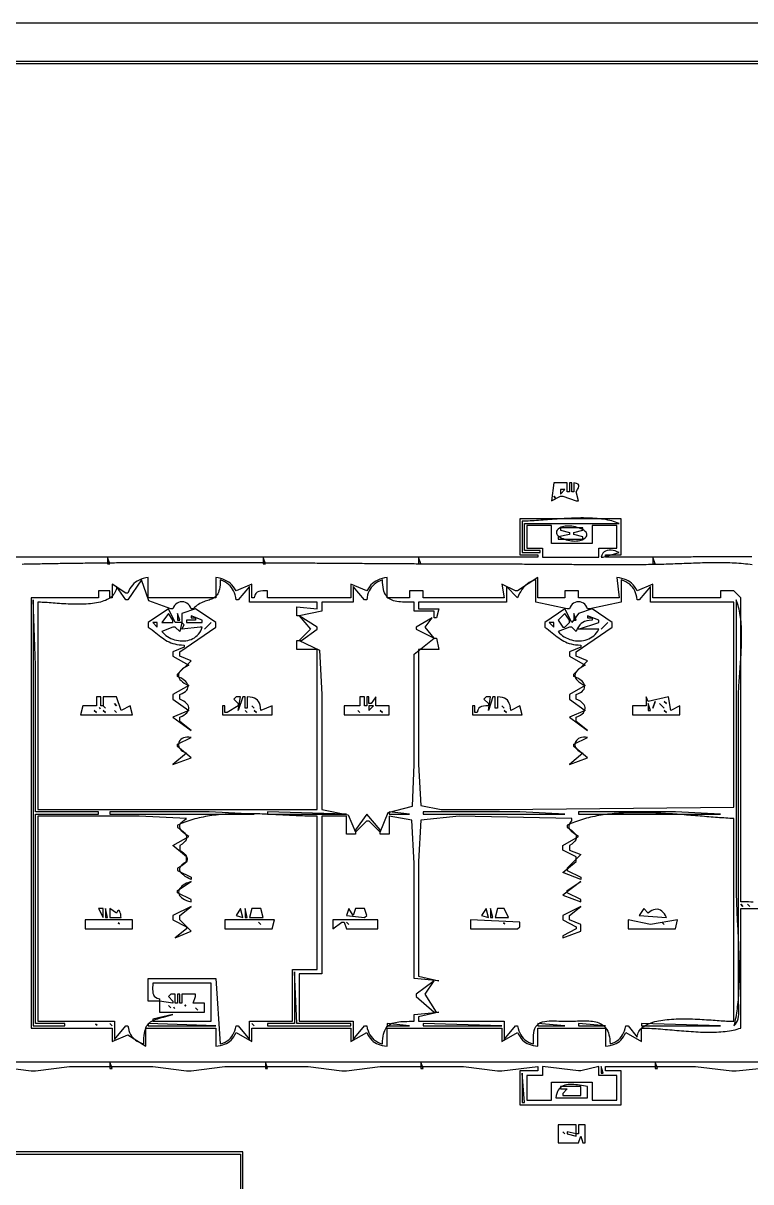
# Model space of a CAD drawing. Extents: x 0 to 1224, y 0 to 792.
# Drawn here: x 568 to 890, y 278 to 792 of the extents above; entities that cross this region are included whole.
import ezdxf

# ---------------------------------------------------------------- set-up
doc = ezdxf.new("R2010")
doc.units = 0
doc.layers.add('C7', color=7, linetype='CONTINUOUS')

msp = doc.modelspace()

# ---------------------------------------------------------------- linework, layer by layer
at = {"layer": 'C7'}
for points in [[(0, 792), (0, 0), (1224, 0), (1224, 792), (0, 792)], [(36, 775), (36, 18), (1206, 18), (1206, 775), (36, 775)], [(37, 774), (37, 19), (1205, 19), (1205, 774), (37, 774)], [(803, 588), (802, 580), (806, 582), (807, 582), (813, 580), (814, 580), (813, 584), (813.5752, 584.9641), (813.9871, 585.7562), (814.1901, 586.401), (814.1385, 586.9231), (813.7867, 587.3472), (813.0891, 587.6979), (812, 588), (812, 584), (811, 584), (811, 588), (810, 588), (810, 584), (809, 584), (809, 588), (803, 588)], [(803, 582), (804, 581), (803, 582)], [(806, 585), (806, 583), (808, 585), (806, 585)], [(890.9452, 555.188), (889.9455, 555.1829), (888.9459, 555.1778), (887.9463, 555.1728), (886.9467, 555.1679), (885.9471, 555.163), (884.9476, 555.1581), (883.948, 555.1533), (882.9485, 555.1486), (881.949, 555.1439), (880.9494, 555.1393), (879.9499, 555.1347), (878.9505, 555.1302), (877.951, 555.1258), (876.9515, 555.1214), (875.9521, 555.1171), (874.9527, 555.1128), (873.9533, 555.1086), (872.9539, 555.1044), (871.9545, 555.1004), (870.9551, 555.0964), (869.9557, 555.0924), (868.9564, 555.0886), (867.9571, 555.0848), (866.9578, 555.081), (865.9585, 555.0774), (864.9592, 555.0738), (863.9599, 555.0703), (862.9607, 555.0668), (861.9614, 555.0635), (860.9622, 555.0602), (859.963, 555.057), (858.9638, 555.0538), (857.9647, 555.0508), (856.9655, 555.0478), (855.9664, 555.0449), (854.9672, 555.0421), (853.9681, 555.0394), (852.969, 555.0367), (851.97, 555.0341), (850.9709, 555.0317), (849.9718, 555.0293), (848.9728, 555.0269), (847.9738, 555.0247), (846.9748, 555.0226), (845.9758, 555.0205), (844.9769, 555.0186), (843.9779, 555.0167), (842.979, 555.015), (841.9801, 555.0133), (840.9812, 555.0117), (839.9823, 555.0102), (838.9835, 555.0088), (837.9846, 555.0075), (836.9858, 555.0064), (835.987, 555.0053), (834.9882, 555.0043), (833.9895, 555.0034), (832.9907, 555.0026), (831.992, 555.0019), (830.9933, 555.0013), (829.9946, 555.0008), (828.9959, 555.0004), (827.9972, 555.0002), (826.9986, 555), (826, 555), (826, 556), (833, 556), (833, 572), (788, 572), (788, 556), (796, 556), (796, 555), (520, 555)], [(789, 571), (789, 557), (797, 557), (797, 558), (790, 558), (790, 570), (832, 570), (831.2219, 570.3082), (830.419, 570.5912), (829.5926, 570.8499), (828.7437, 571.085), (827.8734, 571.2974), (826.9827, 571.488), (826.0729, 571.6576), (825.145, 571.8071), (824.2001, 571.9373), (823.2393, 572.0492), (822.2637, 572.1434), (821.2744, 572.221), (820.2726, 572.2828), (819.2593, 572.3295), (818.2357, 572.3621), (817.2027, 572.3814), (816.1616, 572.3884), (815.1135, 572.3837), (814.0594, 572.3683), (813.0004, 572.3431), (811.9377, 572.3088), (810.8724, 572.2664), (809.8055, 572.2167), (808.7382, 572.1605), (807.6716, 572.0988), (806.6067, 572.0323), (805.5447, 571.9619), (804.4867, 571.8886), (803.4337, 571.813), (802.387, 571.7361), (801.3475, 571.6588), (800.3165, 571.5818), (799.2949, 571.5061), (798.2839, 571.4325), (797.2846, 571.3619), (796.2982, 571.295), (795.3256, 571.2328), (794.3681, 571.1762), (793.4267, 571.1259), (792.5025, 571.0828), (791.5966, 571.0479), (790.7101, 571.0218), (789.8442, 571.0056), (789, 571)], [(791, 569), (791, 559), (798, 559), (798, 555), (823, 555), (823, 559), (831, 559), (831, 569), (820, 569), (820, 561), (802, 561), (802, 569), (791, 569)], [(806.318665, 568.25769), (805.5628, 567.8228), (804.9821, 567.3867), (804.566, 566.9518), (804.304, 566.5207), (804.1854, 566.0958), (804.1997, 565.6796), (804.3363, 565.2746), (804.5848, 564.8833), (804.9344, 564.5081), (805.3748, 564.1517), (805.8952, 563.8164), (806.4852, 563.5047), (807.1342, 563.2193), (807.8317, 562.9625), (808.567, 562.7368), (809.3297, 562.5447), (810.1091, 562.3888), (810.8947, 562.2716), (811.676, 562.1954), (812.4424, 562.1628), (813.1833, 562.1764), (813.8882, 562.2385), (814.5466, 562.3517), (815.1478, 562.5186), (815.6813, 562.7415), (816.4248, 563.1668), (816.9947, 563.5949), (817.4016, 564.0232), (817.6559, 564.449), (817.768, 564.8699), (817.7486, 565.2831), (817.608, 565.6862), (817.3568, 566.0766), (817.0054, 566.4516), (816.5643, 566.8087), (816.044, 567.1452), (815.4551, 567.4587), (814.8079, 567.7465), (814.113, 568.0061), (813.3809, 568.2348), (812.622, 568.4301), (811.8468, 568.5894), (811.0659, 568.7102), (810.2897, 568.7897), (809.5286, 568.8255), (808.7933, 568.8149), (808.0941, 568.7555), (807.4416, 568.6445), (806.8463, 568.4794), (806.3186, 568.2577)], [(806, 568), (806, 567), (810, 566), (810, 565), (805, 564), (805, 563), (816, 563), (816, 564), (812, 565), (812, 566), (816, 567), (816, 568), (806, 568)], [(824, 555), (825, 555), (832, 557), (831.1617, 557.4259), (830.2833, 557.762), (829.3854, 557.9977), (828.4889, 558.1223), (827.6145, 558.1254), (826.7832, 557.9964), (826.0157, 557.7247), (825.3328, 557.2998), (824.7554, 556.7111), (824.3041, 555.948), (824, 555)], [(576, 551.9752), (575.0005, 551.9559), (574.0009, 551.9366), (573.0013, 551.9174), (572.0015, 551.8981), (571.0017, 551.8789), (570.0019, 551.8598), (569.0019, 551.8406), (568.0019, 551.8216), (567.0018, 551.8025)], [(891.1169, 551.6171), (890.137, 551.7423), (889.1537, 551.8566), (888.1673, 551.9604), (887.1778, 552.054), (886.1855, 552.1379), (885.1905, 552.2123), (884.193, 552.2777), (883.1932, 552.3344), (882.1912, 552.3828), (881.1871, 552.4232), (880.1812, 552.4561), (879.1736, 552.4817), (878.1645, 552.5005), (877.154, 552.5129), (876.1424, 552.5191), (875.1297, 552.5196), (874.1161, 552.5147), (873.1018, 552.5048), (872.087, 552.4903), (871.0719, 552.4716), (870.0565, 552.4489), (869.0411, 552.4227), (868.0258, 552.3933), (867.0108, 552.3612), (865.9962, 552.3266), (864.9823, 552.29), (863.9691, 552.2517), (862.9569, 552.2121), (861.9459, 552.1715), (860.936, 552.1303), (859.9277, 552.0889), (858.9209, 552.0477), (857.9159, 552.007), (856.9129, 551.9672), (855.912, 551.9287), (854.9133, 551.8917), (853.9171, 551.8568), (852.9234, 551.8242), (851.9325, 551.7944), (850.9446, 551.7677), (849.9597, 551.7444), (848.9781, 551.725), (848, 551.7098), (847.0015, 551.6969), (846.003, 551.685), (845.0044, 551.674), (844.0056, 551.6638), (843.0067, 551.6545), (842.0077, 551.646), (841.0087, 551.6383), (840.0095, 551.6313), (839.0102, 551.6252), (838.0108, 551.6198), (837.0114, 551.6151), (836.0118, 551.6111), (835.0122, 551.6077), (834.0125, 551.6051), (833.0127, 551.603), (832.0129, 551.6016), (831.0129, 551.6008), (830.0129, 551.6005), (829.0129, 551.6008), (828.0127, 551.6016), (827.0126, 551.603), (826.0123, 551.6048), (825.012, 551.607), (824.0117, 551.6098), (823.0113, 551.6129), (822.0109, 551.6164), (821.0104, 551.6204), (820.0099, 551.6246), (819.0094, 551.6293), (818.0089, 551.6342), (817.0083, 551.6394), (816.0077, 551.6449), (815.0071, 551.6507), (814.0064, 551.6567), (813.0058, 551.6629), (812.0051, 551.6693), (811.0044, 551.6758), (810.0038, 551.6825), (809.0031, 551.6894), (808.0024, 551.6963), (807.0018, 551.7033), (806.0011, 551.7104), (805.0005, 551.7175), (803.9999, 551.7247), (802.9992, 551.7318), (801.9987, 551.739), (800.9981, 551.7461), (799.9976, 551.7531), (798.9971, 551.76), (797.9966, 551.7669), (796.9962, 551.7736), (795.9959, 551.7801), (794.9955, 551.7865), (793.9952, 551.7927), (792.995, 551.7987), (791.9948, 551.8044), (790.9947, 551.8099), (789.9947, 551.8151), (788.9947, 551.8201), (787.9947, 551.8247), (786.9949, 551.8289), (785.9951, 551.8329), (784.9954, 551.8364), (783.9958, 551.8395), (782.9963, 551.8422), (781.9968, 551.8445), (780.9975, 551.8463), (779.9982, 551.8476), (778.999, 551.8484), (778, 551.8487), (777.0005, 551.8488), (776.0011, 551.8491), (775.0016, 551.8496), (774.0022, 551.8503), (773.0027, 551.8512), (772.0032, 551.8523), (771.0036, 551.8536), (770.0041, 551.8551), (769.0045, 551.8568), (768.0049, 551.8586), (767.0053, 551.8607), (766.0057, 551.8629), (765.0061, 551.8652), (764.0064, 551.8678), (763.0067, 551.8705), (762.0071, 551.8734), (761.0074, 551.8764), (760.0076, 551.8796), (759.0079, 551.883), (758.0082, 551.8865), (757.0084, 551.8902), (756.0086, 551.894), (755.0088, 551.8979), (754.009, 551.902), (753.0092, 551.9062), (752.0093, 551.9106), (751.0095, 551.9151), (750.0096, 551.9197), (749.0097, 551.9244), (748.0099, 551.9293), (747.0099, 551.9343), (746.01, 551.9394), (745.0101, 551.9446), (744.0101, 551.9499), (743.0102, 551.9554), (742.0102, 551.9609), (741.0102, 551.9665), (740.0102, 551.9723), (739.0102, 551.9781), (738.0102, 551.984), (737.0102, 551.99), (736.0101, 551.9961), (735.0101, 552.0023), (734.01, 552.0085), (733.0099, 552.0149), (732.0099, 552.0213), (731.0098, 552.0277), (730.0097, 552.0343), (729.0095, 552.0409), (728.0094, 552.0475), (727.0093, 552.0543), (726.0091, 552.0611), (725.009, 552.0679), (724.0088, 552.0748), (723.0087, 552.0817), (722.0085, 552.0887), (721.0083, 552.0957), (720.0081, 552.1028), (719.0079, 552.1098), (718.0077, 552.117), (717.0075, 552.1241), (716.0073, 552.1313), (715.007, 552.1385), (714.0068, 552.1457), (713.0065, 552.1529), (712.0063, 552.1602), (711.006, 552.1674), (710.0058, 552.1747), (709.0055, 552.1819), (708.0052, 552.1892), (707.005, 552.1965), (706.0047, 552.2037), (705.0044, 552.211), (704.0041, 552.2182), (703.0038, 552.2254), (702.0035, 552.2326), (701.0032, 552.2398), (700.0029, 552.247), (699.0026, 552.2541), (698.0023, 552.2613), (697.0019, 552.2683), (696.0016, 552.2754), (695.0013, 552.2824), (694.001, 552.2894), (693.0006, 552.2963), (692.0003, 552.3031), (691, 552.31), (689.9996, 552.3167), (688.9993, 552.3235), (687.9989, 552.3301), (686.9986, 552.3367), (685.9983, 552.3432), (684.9979, 552.3497), (683.9976, 552.3561), (682.9972, 552.3624), (681.9969, 552.3686), (680.9965, 552.3748), (679.9962, 552.3809), (678.9958, 552.3868), (677.9955, 552.3927), (676.9952, 552.3986), (675.9948, 552.4043), (674.9945, 552.4099), (673.9941, 552.4154), (672.9938, 552.4208), (671.9934, 552.4261), (670.9931, 552.4313), (669.9928, 552.4363), (668.9925, 552.4413), (667.9921, 552.4461), (666.9918, 552.4509), (665.9915, 552.4554), (664.9912, 552.4599), (663.9908, 552.4642), (662.9905, 552.4684), (661.9902, 552.4725), (660.9899, 552.4764), (659.9896, 552.4802), (658.9893, 552.4838), (657.989, 552.4873), (656.9887, 552.4906), (655.9885, 552.4938), (654.9882, 552.4968), (653.9879, 552.4996), (652.9876, 552.5023), (651.9874, 552.5048), (650.9871, 552.5072), (649.9869, 552.5093), (648.9866, 552.5113), (647.9864, 552.5131), (646.9862, 552.5148), (645.986, 552.5162), (644.9857, 552.5175), (643.9855, 552.5185), (642.9853, 552.5194), (641.9852, 552.5201), (640.985, 552.5205), (639.9848, 552.5208), (638.9846, 552.5209), (637.9845, 552.5207), (636.9843, 552.5204), (635.9842, 552.5198), (634.9841, 552.519), (633.9839, 552.5179), (632.9838, 552.5167), (631.9837, 552.5152), (630.9836, 552.5135), (629.9835, 552.5116), (628.9835, 552.5094), (627.9834, 552.507), (626.9834, 552.5043), (625.9833, 552.5014), (624.9833, 552.4983), (623.9833, 552.4948), (622.9833, 552.4912), (621.9833, 552.4873), (620.9833, 552.4831), (619.9833, 552.4786), (618.9834, 552.4739), (617.9834, 552.4689), (616.9835, 552.4637), (615.9836, 552.4581), (614.9837, 552.4523), (613.9838, 552.4462), (612.9839, 552.4398), (611.9841, 552.4331), (610.9842, 552.4262), (609.9844, 552.4189), (608.9846, 552.4114), (607.9848, 552.4035), (606.985, 552.3953), (605.9852, 552.3869), (604.9854, 552.3781), (603.9857, 552.369), (602.986, 552.3596), (601.9862, 552.3499), (600.9865, 552.3398), (599.9869, 552.3294), (598.9872, 552.3188), (597.9876, 552.3077), (596.9879, 552.2964), (595.9883, 552.2847), (594.9887, 552.2726), (593.9891, 552.2602), (592.9896, 552.2475), (591.99, 552.2344), (590.9905, 552.221), (589.991, 552.2072), (588.9915, 552.1931), (587.992, 552.1786), (586.9926, 552.1637), (585.9932, 552.1485), (584.9938, 552.1328), (583.9944, 552.1169), (582.995, 552.1005), (581.9956, 552.0838), (580.9963, 552.0667), (579.997, 552.0492), (578.9977, 552.0313), (577.9984, 552.013), (576.9992, 551.9943), (576, 551.9753)], [(605, 555), (605, 552), (606, 552), (605, 555)], [(674, 555), (674, 552), (675, 552), (674, 555)], [(743, 555), (743, 552), (744, 552), (743, 555)], [(847, 555), (847, 552), (848, 552), (847, 555)], [(891.4663, 401.8833), (890.4539, 401.9393), (889.4666, 401.995), (888.5161, 402.0396), (887.6138, 402.0625), (886.7713, 402.0528), (886, 402), (886, 537), (883, 540), (877, 540), (877, 537), (847, 537), (847, 543), (840, 540), (839.4368, 541.0278), (838.8373, 541.9307), (838.1967, 542.7182), (837.51, 543.3996), (836.7722, 543.9845), (835.9786, 544.4825), (835.1241, 544.9029), (834.2039, 545.2554), (833.2131, 545.5494), (832.1467, 545.7944), (831, 546), (832, 537), (814, 537), (814, 540), (808, 540), (808, 537), (796, 537), (796, 546), (787, 540), (786, 540), (780, 543), (781, 537), (745, 537), (745, 540), (739, 540), (739, 537), (729, 537), (729, 546), (727.8815, 545.7746), (726.8332, 545.5112), (725.8516, 545.2011), (724.9334, 544.8357), (724.0753, 544.4063), (723.2738, 543.9042), (722.5257, 543.3207), (721.8277, 542.6472), (721.1762, 541.8751), (720.5681, 540.9955), (720, 540), (713, 543), (713, 537), (676, 537), (676, 540), (674.855, 540.0067), (673.8175, 540.004), (672.8901, 539.942), (672.0756, 539.7709), (671.3766, 539.441), (670.7959, 538.9024), (670.3361, 538.1053), (670, 537), (669, 537), (669, 543), (662, 540), (661.4318, 540.9955), (660.8236, 541.8751), (660.1722, 542.6472), (659.4741, 543.3207), (658.726, 543.9042), (657.9246, 544.4063), (657.0664, 544.8357), (656.1482, 545.2011), (655.1667, 545.5112), (654.1184, 545.7746), (653, 546), (653, 537), (623, 537), (623, 546), (621.8817, 545.7717), (620.8389, 545.5027), (619.8689, 545.1857), (618.9694, 544.8136), (618.1376, 544.3793), (617.371, 543.8756), (616.6672, 543.2956), (616.0236, 542.632), (615.4376, 541.8778), (614.9067, 541.0258), (614.4283, 540.0689), (614, 539), (613, 539), (607, 543), (607, 537), (606, 537), (606, 540), (601, 540), (601, 537), (571, 537), (571, 346), (595.985352, 345.945984), (606, 346), (607, 346), (607, 340), (614, 343), (622, 338), (622, 346), (653, 346), (653, 338), (654.1011, 338.1112), (655.1181, 338.2755), (656.0569, 338.4983), (656.9238, 338.7847), (657.7248, 339.14), (658.466, 339.5696), (659.1536, 340.0786), (659.7936, 340.6724), (660.3921, 341.3561), (660.9552, 342.1351), (661.4892, 343.0146), (662, 344), (669, 340), (669, 346), (670, 346), (681.014648, 345.945984), (713, 346), (713, 340), (720, 344), (720.5107, 343.0146), (721.0447, 342.1351), (721.6078, 341.3561), (722.2063, 340.6723), (722.8463, 340.0786), (723.5338, 339.5695), (724.275, 339.14), (725.076, 338.7847), (725.9429, 338.4983), (726.8818, 338.2755), (727.8988, 338.1112), (729, 338), (729, 346), (780, 346), (780, 340), (787, 344), (787.5107, 343.0146), (788.0447, 342.1351), (788.6078, 341.3561), (789.2063, 340.6724), (789.8463, 340.0786), (790.5338, 339.5696), (791.275, 339.14), (792.076, 338.7847), (792.9429, 338.4983), (793.8818, 338.2755), (794.8988, 338.1112), (796, 338), (796, 346), (826, 346), (826, 338), (827.1011, 338.1112), (828.1181, 338.2755), (829.0569, 338.4983), (829.9238, 338.7847), (830.7248, 339.14), (831.466, 339.5696), (832.1536, 340.0786), (832.7936, 340.6724), (833.3921, 341.3561), (833.9552, 342.1351), (834.4892, 343.0146), (835, 344), (842, 340), (842, 346), (842.871, 345.9939), (843.7605, 345.9765), (844.6675, 345.9483), (845.591, 345.9103), (846.53, 345.8633), (847.4837, 345.8082), (848.4511, 345.7456), (849.4312, 345.6765), (850.4231, 345.6016), (851.4258, 345.5218), (852.4384, 345.438), (853.46, 345.3508), (854.4896, 345.2612), (855.5262, 345.17), (856.569, 345.0779), (857.6169, 344.9858), (858.669, 344.8946), (859.7244, 344.805), (860.7821, 344.7178), (861.8413, 344.6339), (862.9008, 344.5541), (863.9598, 344.4793), (865.0174, 344.4102), (866.0726, 344.3476), (867.1244, 344.2924), (868.1719, 344.2454), (869.2142, 344.2075), (870.2503, 344.1793), (871.2793, 344.1618), (872.3001, 344.1558), (873.312, 344.1621), (874.3139, 344.1815), (875.3048, 344.2148), (876.2839, 344.2629), (877.2502, 344.3266), (878.2027, 344.4066), (879.1405, 344.5039), (880.0626, 344.6192), (880.9682, 344.7533), (881.8562, 344.9071), (882.7257, 345.0814), (883.5758, 345.277), (884.4055, 345.4948), (885.2139, 345.7355), (886, 346), (886, 399), (902, 399)], [(620, 545), (614, 536), (613, 536), (609, 542), (608.9078, 541.2619), (608.7491, 540.5689), (608.5264, 539.9196), (608.2421, 539.3127), (607.8988, 538.747), (607.499, 538.2212), (607.0452, 537.7339), (606.54, 537.2838), (605.9858, 536.8698), (605.3851, 536.4904), (604.7404, 536.1444), (604.0544, 535.8304), (603.3293, 535.5473), (602.5679, 535.2936), (601.7726, 535.0682), (600.9459, 534.8696), (600.0903, 534.6966), (599.2083, 534.548), (598.3024, 534.4224), (597.3753, 534.3185), (596.4292, 534.235), (595.4669, 534.1707), (594.4907, 534.1242), (593.5032, 534.0942), (592.5069, 534.0795), (591.5044, 534.0788), (590.498, 534.0907), (589.4904, 534.114), (588.484, 534.1473), (587.4815, 534.1894), (586.4851, 534.239), (585.4976, 534.2948), (584.5213, 534.3555), (583.5589, 534.4197), (582.6127, 534.4863), (581.6854, 534.5538), (580.7794, 534.6211), (579.8973, 534.6868), (579.0415, 534.7496), (578.2146, 534.8083), (577.4191, 534.8614), (576.6574, 534.9079), (575.9322, 534.9462), (575.2458, 534.9752), (574.6009, 534.9935), (574, 535), (574, 443), (698, 443), (698, 514), (689, 514), (689, 518), (690, 518), (698.972229, 513.682129), (700, 494), (700, 443), (711.820984, 440.682098), (715, 433), (715, 432), (711, 432), (711, 440), (700, 440), (700, 370), (690, 370), (690, 349), (714, 349), (714, 341), (719, 347), (720, 347), (720.2653, 345.8521), (720.5814, 344.8009), (720.9562, 343.8422), (721.3974, 342.9719), (721.9128, 342.1857), (722.5102, 341.4794), (723.1975, 340.8488), (723.9822, 340.2898), (724.8724, 339.7981), (725.8757, 339.3695), (727, 339), (727.0372, 340.222), (727.1256, 341.3403), (727.2646, 342.3594), (727.4538, 343.2838), (727.6926, 344.1183), (727.9805, 344.8673), (728.3171, 345.5356), (728.7019, 346.1277), (729.1343, 346.6483), (729.6138, 347.1019), (730.14, 347.4931), (730.7123, 347.8265), (731.3303, 348.1068), (731.9935, 348.3386), (732.7014, 348.5264), (733.4534, 348.675), (734.2491, 348.7887), (735.0879, 348.8724), (735.9695, 348.9306), (736.8932, 348.9678), (737.8586, 348.9888), (738.8652, 348.9981), (739.9125, 349.0002), (741, 349), (741, 352), (752, 353), (743, 351), (743, 349), (781, 349), (781, 341), (786, 347), (787, 347), (787.2653, 345.8521), (787.5814, 344.8009), (787.9562, 343.8422), (788.3974, 342.9719), (788.9129, 342.1857), (789.5103, 341.4794), (790.1975, 340.8488), (790.9823, 340.2898), (791.8724, 339.7981), (792.8757, 339.3695), (794, 339), (793.9979, 339.9311), (793.991, 340.9075), (794.0022, 341.9098), (794.0545, 342.919), (794.1712, 343.9159), (794.3752, 344.8813), (794.6897, 345.796), (795.1377, 346.6408), (795.7423, 347.3966), (796.4194, 347.9619), (797.2016, 348.4035), (798.0725, 348.7349), (799.0152, 348.9698), (800.0134, 349.122), (801.0503, 349.2051), (802.1093, 349.2327), (803.174, 349.2186), (804.2276, 349.1763), (805.2536, 349.1197), (806.2354, 349.0623), (807.1564, 349.0178), (808, 349), (808.9293, 349.0072), (809.8572, 349.0266), (810.7817, 349.0551), (811.7012, 349.0892), (812.6137, 349.1257), (813.5175, 349.1612), (814.4107, 349.1926), (815.2916, 349.2166), (816.1582, 349.2297), (817.0089, 349.2288), (817.8417, 349.2106), (818.6549, 349.1717), (819.4466, 349.109), (820.2151, 349.019), (820.9585, 348.8985), (821.675, 348.7443), (822.3628, 348.553), (823.02, 348.3213), (823.6449, 348.046), (824.2357, 347.7238), (824.7905, 347.3513), (825.3075, 346.9254), (825.7849, 346.4426), (826.2209, 345.8998), (826.6136, 345.2936), (826.9613, 344.6208), (827.2622, 343.878), (827.5144, 343.062), (827.716, 342.1695), (827.8654, 341.1972), (827.9606, 340.1417), (828, 339), (829.1242, 339.3695), (830.1275, 339.7981), (831.0176, 340.2898), (831.8024, 340.8488), (832.4896, 341.4794), (833.087, 342.1857), (833.6025, 342.9719), (834.0437, 343.8423), (834.4185, 344.8009), (834.7346, 345.8521), (835, 347), (836, 347), (840, 342), (840.1073, 342.66), (840.2754, 343.2851), (840.5022, 343.8761), (840.7857, 344.4339), (841.1238, 344.9593), (841.5146, 345.4533), (841.9561, 345.9166), (842.4463, 346.3501), (842.9832, 346.7547), (843.5647, 347.1313), (844.1889, 347.4806), (844.8538, 347.8037), (845.5573, 348.1012), (846.2976, 348.3742), (847.0724, 348.6234), (847.88, 348.8497), (848.7182, 349.054), (849.5851, 349.2372), (850.4787, 349.4), (851.3969, 349.5434), (852.3378, 349.6682), (853.2993, 349.7753), (854.2795, 349.8655), (855.2763, 349.9398), (856.2878, 349.9989), (857.312, 350.0437), (858.3468, 350.0751), (859.3903, 350.094), (860.4404, 350.1011), (861.4951, 350.0975), (862.5525, 350.0838), (863.6106, 350.0611), (864.6673, 350.0301), (865.7206, 349.9918), (866.7686, 349.9469), (867.8092, 349.8963), (868.8404, 349.841), (869.8603, 349.7817), (870.8668, 349.7193), (871.858, 349.6547), (872.8318, 349.5888), (873.7862, 349.5224), (874.7193, 349.4563), (875.6289, 349.3914), (876.5132, 349.3287), (877.3702, 349.2689), (878.1977, 349.2129), (878.9939, 349.1616), (879.7567, 349.1158), (880.4841, 349.0764), (881.1741, 349.0442), (881.8248, 349.0202), (882.4341, 349.0052), (883, 349), (883, 439), (882.1223, 439.0399), (881.2349, 439.0847), (880.3381, 439.1341), (879.4322, 439.1877), (878.5175, 439.2452), (877.5942, 439.3065), (876.6627, 439.3712), (875.7232, 439.439), (874.7761, 439.5096), (873.8215, 439.5829), (872.8599, 439.6584), (871.8915, 439.7359), (870.9166, 439.8151), (869.9354, 439.8958), (868.9483, 439.9777), (867.9556, 440.0604), (866.9575, 440.1437), (865.9543, 440.2274), (864.9464, 440.3111), (863.934, 440.3945), (862.9173, 440.4775), (861.8968, 440.5596), (860.8727, 440.6406), (859.8452, 440.7203), (858.8146, 440.7983), (857.7814, 440.8744), (856.7456, 440.9482), (855.7077, 441.0196), (854.6679, 441.0882), (853.6265, 441.1537), (852.5838, 441.2159), (851.54, 441.2745), (850.4956, 441.3292), (849.4507, 441.3797), (848.4057, 441.4257), (847.3608, 441.467), (846.3163, 441.5033), (845.2725, 441.5343), (844.2298, 441.5597), (843.1883, 441.5792), (842.1485, 441.5925), (841.1105, 441.5994), (840.0746, 441.5997), (839.0413, 441.5929), (838.0106, 441.5788), (836.9831, 441.5572), (835.9588, 441.5278), (834.9381, 441.4902), (833.9214, 441.4442), (832.9088, 441.3896), (831.9007, 441.326), (830.8974, 441.2531), (829.8991, 441.1707), (828.9062, 441.0785), (827.9189, 440.9762), (826.9375, 440.8636), (825.9624, 440.7403), (824.9937, 440.6061), (824.0319, 440.4606), (823.0771, 440.3037), (822.1297, 440.135), (821.19, 439.9542), (820.2582, 439.7611), (819.3346, 439.5554), (818.4196, 439.3367), (817.5134, 439.1049), (816.6163, 438.8597), (815.7286, 438.6006), (814.8506, 438.3276), (813.9825, 438.0402), (813.1248, 437.7383), (812.2775, 437.4215), (811.4412, 437.0895), (810.6159, 436.7422), (809.8021, 436.379), (809, 436), (809, 435), (809.9711, 434.4374), (810.8258, 433.8632), (811.5552, 433.278), (812.1503, 432.6827), (812.6023, 432.0781), (812.9024, 431.4649), (813.0415, 430.844), (813.0108, 430.2161), (812.8015, 429.5821), (812.4047, 428.9426), (811.8114, 428.2986), (811.0128, 427.6508), (810, 427), (810, 425), (815, 423), (809, 417), (809, 416), (815, 413), (815, 412), (807, 415), (813, 420), (813, 422), (807, 425), (807, 427), (814, 431), (813.1627, 431.5542), (812.3699, 432.0927), (811.6445, 432.6262), (811.0091, 433.1655), (810.4867, 433.7212), (810.0999, 434.304), (809.8717, 434.9247), (809.8247, 435.5939), (809.9819, 436.3224), (810.3661, 437.1208), (811, 438), (811, 439), (761, 440), (744.027771, 438.257721), (743, 420), (743, 369), (752, 367), (741, 368), (741, 419), (739.972229, 438.257721), (730, 440), (730, 432), (726, 432), (726, 433), (729.5, 441.666687), (740.277771, 444.5), (741, 463), (741.111084, 512), (750, 519), (751, 519), (752, 514), (743, 514), (743, 463), (744.027771, 444.742279), (753, 443), (779, 443), (883, 444), (883, 535), (846, 535), (846, 542), (841, 536), (840, 536), (839.834, 537.1736), (839.6075, 538.2443), (839.3159, 539.22), (838.9545, 540.1083), (838.5187, 540.917), (838.004, 541.6538), (837.4058, 542.3266), (836.7193, 542.943), (835.9401, 543.5107), (835.0636, 544.0377), (834.0851, 544.5315), (833, 545), (833, 535), (819, 532), (818, 532), (817.7283, 532.844), (817.3183, 533.5581), (816.793, 534.1424), (816.1754, 534.5969), (815.4887, 534.9215), (814.7558, 535.1163), (813.9999, 535.1812), (813.244, 535.1163), (812.5112, 534.9215), (811.8244, 534.5969), (811.2069, 534.1424), (810.6816, 533.5581), (810.2716, 532.844), (810, 532), (809, 532), (795, 535), (795, 545), (793.9627, 544.6099), (793.0165, 544.1831), (792.1543, 543.7156), (791.369, 543.2031), (790.6535, 542.6418), (790.0006, 542.0274), (789.4032, 541.356), (788.8542, 540.6234), (788.3465, 539.8256), (787.873, 538.9585), (787.4265, 538.0179), (787, 537), (782, 542), (782, 535), (743, 535), (743, 532), (752, 532), (751, 528), (750, 528), (750, 531), (741, 531), (741, 535), (739.901, 534.9994), (738.8437, 535.0008), (737.8284, 535.0089), (736.8556, 535.0282), (735.9256, 535.0637), (735.0391, 535.1198), (734.1963, 535.2012), (733.3977, 535.3127), (732.6439, 535.459), (731.9352, 535.6446), (731.272, 535.8743), (730.6549, 536.1528), (730.0842, 536.4846), (729.5604, 536.8747), (729.084, 537.3275), (728.6554, 537.8477), (728.275, 538.4401), (727.9432, 539.1094), (727.6606, 539.8601), (727.4276, 540.697), (727.2446, 541.6248), (727.112, 542.648), (727.0303, 543.7716), (727, 545), (725.9414, 544.4967), (724.9803, 543.9797), (724.1133, 543.4398), (723.3371, 542.8676), (722.6484, 542.2536), (722.0439, 541.5885), (721.5203, 540.8629), (721.0743, 540.0675), (720.7026, 539.1928), (720.4018, 538.2296), (720.1687, 537.1684), (720, 536), (719, 536), (714, 542), (714, 535), (700, 535), (700, 531), (690, 529), (689, 529), (689, 533), (698, 532), (698, 535), (668, 535), (668, 542), (663, 536), (662, 536), (661.8312, 537.1684), (661.5981, 538.2296), (661.2973, 539.1928), (660.9255, 540.0675), (660.4795, 540.8629), (659.9559, 541.5885), (659.3514, 542.2536), (658.6628, 542.8676), (657.8866, 543.4398), (657.0196, 543.9797), (656.0585, 544.4967), (655, 545), (654.9711, 543.7754), (654.895, 542.6756), (654.7738, 541.6928), (654.6094, 540.819), (654.4039, 540.0463), (654.1593, 539.3668), (653.8776, 538.7726), (653.5609, 538.2558), (653.2113, 537.8086), (652.8306, 537.4229), (652.4211, 537.0909), (651.9846, 536.8047), (651.5232, 536.5563), (651.0391, 536.3379), (650.5341, 536.1416), (650.0103, 535.9594), (649.4698, 535.7835), (648.9146, 535.6059), (648.3467, 535.4188), (647.7681, 535.2142), (647.1809, 534.9842), (646.5872, 534.721), (645.9888, 534.4166), (645.388, 534.063), (644.7866, 533.6525), (644.1868, 533.1771), (643.5906, 532.6289), (643, 532), (642, 532), (641.7283, 532.844), (641.3183, 533.5581), (640.793, 534.1424), (640.1754, 534.5969), (639.4887, 534.9215), (638.7558, 535.1163), (637.9999, 535.1812), (637.244, 535.1163), (636.5112, 534.9215), (635.8244, 534.5969), (635.2069, 534.1424), (634.6816, 533.5581), (634.2716, 532.844), (634, 532), (633, 532), (623.317871, 535.603394), (620, 545)], [(572, 536), (572, 347), (586, 347), (586, 348), (573, 348), (573, 441), (601, 441), (601, 442), (573, 442), (573, 507), (572, 536)], [(884, 536), (884, 409), (884.0027, 408.052), (884.0106, 407.0981), (884.0234, 406.1386), (884.0408, 405.1734), (884.0626, 404.203), (884.0885, 403.2275), (884.1181, 402.2471), (884.1511, 401.262), (884.1873, 400.2725), (884.2264, 399.2787), (884.2681, 398.2809), (884.3121, 397.2793), (884.3581, 396.274), (884.4058, 395.2654), (884.4549, 394.2535), (884.5052, 393.2387), (884.5562, 392.2211), (884.6079, 391.201), (884.6598, 390.1785), (884.7116, 389.1539), (884.7632, 388.1274), (884.8141, 387.0992), (884.8641, 386.0694), (884.9129, 385.0384), (884.9602, 384.0063), (885.0058, 382.9734), (885.0492, 381.9398), (885.0903, 380.9058), (885.1287, 379.8715), (885.1642, 378.8372), (885.1965, 377.8032), (885.2252, 376.7695), (885.2501, 375.7364), (885.2709, 374.7042), (885.2873, 373.6731), (885.299, 372.6432), (885.3056, 371.6147), (885.3071, 370.588), (885.3029, 369.5631), (885.2929, 368.5403), (885.2767, 367.5199), (885.2541, 366.5019), (885.2248, 365.4868), (885.1884, 364.4745), (885.1447, 363.4654), (885.0934, 362.4597), (885.0342, 361.4576), (884.9668, 360.4593), (884.8909, 359.465), (884.8063, 358.4749), (884.7126, 357.4892), (884.6095, 356.5082), (884.4967, 355.532), (884.3741, 354.5609), (884.2412, 353.5951), (884.0978, 352.6348), (883.9435, 351.6802), (883.7782, 350.7314), (883.6015, 349.7889), (883.413, 348.8526), (883.2126, 347.9229), (883, 347), (883.6455, 347.673), (884.1557, 348.4294), (884.5451, 349.258), (884.8282, 350.1471), (885.0197, 351.0856), (885.1341, 352.0619), (885.1859, 353.0647), (885.1898, 354.0826), (885.1603, 355.1042), (885.112, 356.1182), (885.0595, 357.113), (885.0173, 358.0774), (885, 359), (885, 391), (885, 492), (885.0055, 492.8422), (885.0214, 493.706), (885.047, 494.5901), (885.0815, 495.4936), (885.1239, 496.4153), (885.1736, 497.3543), (885.2296, 498.3094), (885.2911, 499.2796), (885.3574, 500.2637), (885.4277, 501.2608), (885.501, 502.2698), (885.5766, 503.2895), (885.6537, 504.3189), (885.7314, 505.3571), (885.8089, 506.4028), (885.8855, 507.455), (885.9603, 508.5126), (886.0324, 509.5747), (886.1011, 510.64), (886.1655, 511.7076), (886.2249, 512.7764), (886.2783, 513.8452), (886.3251, 514.9131), (886.3643, 515.979), (886.3952, 517.0418), (886.4169, 518.1004), (886.4286, 519.1537), (886.4295, 520.2008), (886.4188, 521.2404), (886.3957, 522.2717), (886.3593, 523.2934), (886.3088, 524.3045), (886.2435, 525.304), (886.1624, 526.2908), (886.0648, 527.2637), (885.9499, 528.2218), (885.8168, 529.164), (885.6647, 530.0892), (885.4928, 530.9964), (885.3003, 531.8843), (885.0864, 532.7521), (884.8502, 533.5987), (884.5909, 534.4229), (884.3078, 535.2236), (884, 536)], [(632, 532), (623, 526), (623, 524), (623.9077, 523.3436), (624.7653, 522.6967), (625.5801, 522.0621), (626.3598, 521.4428), (627.1121, 520.8418), (627.8444, 520.262), (628.5643, 519.7064), (629.2795, 519.1779), (629.9974, 518.6795), (630.7258, 518.2141), (631.4722, 517.7847), (632.2441, 517.3943), (633.0491, 517.0457), (633.8949, 516.7421), (634.789, 516.4862), (635.7389, 516.2811), (636.7524, 516.1297), (637.8368, 516.035), (639, 516), (639, 515), (634, 513), (634, 511), (641, 507), (639.9274, 506.472), (638.9978, 505.9302), (638.2112, 505.3766), (637.5677, 504.8131), (637.0671, 504.2417), (636.7096, 503.6644), (636.4951, 503.0831), (636.4236, 502.4999), (636.4951, 501.9167), (636.7096, 501.3354), (637.0671, 500.7581), (637.5677, 500.1867), (638.2112, 499.6233), (638.9978, 499.0696), (639.9274, 498.5279), (641, 498), (634, 494), (634, 492), (641, 487), (634, 484), (642, 478), (637, 482), (637, 484), (638.018, 484.4248), (638.8846, 484.8914), (639.6012, 485.3938), (640.1691, 485.9258), (640.5897, 486.4815), (640.8644, 487.0547), (640.9946, 487.6394), (640.9817, 488.2294), (640.827, 488.8188), (640.532, 489.4013), (640.098, 489.971), (639.5264, 490.5218), (638.8186, 491.0476), (637.976, 491.5424), (637, 492), (637, 494), (638.0254, 494.4312), (638.8767, 494.8986), (639.56, 495.3964), (640.0816, 495.9188), (640.4477, 496.4599), (640.6645, 497.0141), (640.7384, 497.5755), (640.6755, 498.1384), (640.4822, 498.6969), (640.1646, 499.2453), (639.729, 499.7779), (639.1817, 500.2887), (638.5289, 500.7722), (637.7768, 501.2224), (636.9318, 501.6336), (636, 502), (636, 503), (642, 509), (637, 511), (637, 513), (653, 524), (653, 526), (644, 532), (638, 530), (638, 526), (635, 526), (632, 532)], [(632, 530), (629, 526), (634, 526), (634, 527), (632, 530)], [(636, 530), (636, 527), (637, 527), (636, 530)], [(808, 532), (799, 526), (799, 524), (799.9025, 523.3362), (800.7551, 522.6834), (801.5654, 522.0445), (802.341, 521.4222), (803.0895, 520.8193), (803.8185, 520.2388), (804.5358, 519.6833), (805.2488, 519.1557), (805.9654, 518.6589), (806.693, 518.1956), (807.4393, 517.7686), (808.212, 517.3809), (809.0187, 517.0351), (809.867, 516.7341), (810.7646, 516.4808), (811.719, 516.2778), (812.738, 516.1282), (813.8291, 516.0346), (815, 516), (815, 515), (810, 513), (810, 511), (817, 507), (815.9274, 506.472), (814.9978, 505.9302), (814.2112, 505.3766), (813.5677, 504.8131), (813.0671, 504.2417), (812.7096, 503.6644), (812.4951, 503.0832), (812.4236, 502.5), (812.4951, 501.9167), (812.7096, 501.3355), (813.0671, 500.7582), (813.5677, 500.1868), (814.2112, 499.6233), (814.9978, 499.0697), (815.9274, 498.5279), (817, 498), (810, 494), (810, 492), (817, 487), (810, 484), (818, 478), (813, 482), (813, 484), (814.018, 484.4248), (814.8846, 484.8914), (815.6011, 485.3938), (816.169, 485.9258), (816.5896, 486.4815), (816.8644, 487.0547), (816.9946, 487.6394), (816.9817, 488.2294), (816.827, 488.8188), (816.532, 489.4013), (816.098, 489.971), (815.5264, 490.5218), (814.8186, 491.0476), (813.976, 491.5424), (813, 492), (813, 494), (814.0254, 494.4312), (814.8767, 494.8986), (815.56, 495.3964), (816.0816, 495.9188), (816.4477, 496.4599), (816.6645, 497.0141), (816.7384, 497.5755), (816.6755, 498.1384), (816.4822, 498.6969), (816.1646, 499.2453), (815.729, 499.7779), (815.1817, 500.2887), (814.5289, 500.7722), (813.7768, 501.2224), (812.9318, 501.6336), (812, 502), (812, 503), (818, 509), (813, 511), (813, 513), (829, 524), (829, 526), (820, 532), (814, 530), (811, 526), (808, 532)], [(808, 530), (805, 527), (807, 524), (808, 524), (810, 526), (810, 527), (808, 530)], [(812, 530), (812, 527), (813, 527), (812, 530)], [(625, 526), (627, 524), (627, 526), (625, 526)], [(638, 526), (637, 522), (635, 524), (634, 524), (629, 522), (629.5769, 521.3629), (630.2031, 520.7747), (630.8736, 520.2364), (631.5833, 519.7491), (632.3273, 519.3136), (633.1005, 518.9312), (633.898, 518.6028), (634.7147, 518.3295), (635.5456, 518.1122), (636.3858, 517.952), (637.2302, 517.85), (638.0738, 517.8072), (638.9116, 517.8246), (639.7386, 517.9033), (640.5498, 518.0442), (641.3403, 518.2484), (642.1049, 518.517), (642.8387, 518.8509), (643.5368, 519.2513), (644.194, 519.7191), (644.8054, 520.2554), (645.3659, 520.8611), (645.8707, 521.5375), (646.3146, 522.2853), (646.6927, 523.1058), (647, 524), (646, 524), (638, 523), (639, 525), (638, 526)], [(642, 529), (642, 528), (644, 528), (644, 527), (640, 527), (640, 526), (647, 526), (647, 527), (642, 529)], [(648, 523), (651, 526), (648, 523)], [(690, 529), (695, 523), (690, 518), (691, 518), (698, 523), (698, 524), (690, 529)], [(749, 528), (742, 524), (742, 523), (750, 519), (746, 524), (749, 528)], [(801, 526), (803, 524), (803, 526), (801, 526)], [(818, 529), (818, 528), (820, 528), (820, 527), (818.7636, 526.8723), (817.6806, 526.6802), (816.7345, 526.4055), (815.9086, 526.0299), (815.1863, 525.5351), (814.5509, 524.903), (813.9858, 524.1153), (813.4744, 523.1537), (813, 522), (811, 524), (810, 524), (805, 522), (805.6069, 521.3304), (806.2631, 520.7162), (806.9638, 520.1584), (807.7037, 519.6578), (808.4779, 519.2152), (809.2814, 518.8315), (810.109, 518.5077), (810.9558, 518.2445), (811.8168, 518.0429), (812.6868, 517.9038), (813.5608, 517.8279), (814.4339, 517.8162), (815.3009, 517.8696), (816.1569, 517.9888), (816.9968, 518.1749), (817.8155, 518.4287), (818.6081, 518.751), (819.3694, 519.1427), (820.0945, 519.6048), (820.7783, 520.138), (821.4158, 520.7432), (822.0019, 521.4214), (822.5317, 522.1733), (823, 523), (814, 523), (823, 526), (823, 527), (818, 529)], [(824, 523), (827, 526), (824, 523)], [(600, 493), (600, 489), (595, 489), (594, 489), (593, 485), (616, 485), (615, 489), (611, 487), (609, 493), (604, 493), (603, 493), (603, 489), (602, 489), (602, 493), (600, 493)], [(603, 489), (604, 488), (603, 489)], [(608, 490), (609, 489), (608, 490)], [(662, 493), (661, 492), (663, 490), (663, 489), (658, 486), (657, 486), (657, 489), (656, 489), (656, 485), (678, 485), (678, 489), (673, 487), (672.8672, 488.2194), (672.6644, 489.2673), (672.3789, 490.1565), (671.9981, 490.8996), (671.5092, 491.5092), (670.8996, 491.9981), (670.1565, 492.3789), (669.2673, 492.6644), (668.2194, 492.8672), (667, 493), (667, 488), (666, 488), (666, 493), (665, 493), (663, 487), (664, 493), (662, 493)], [(669, 489), (670, 488), (669, 489)], [(717, 493), (717, 489), (710, 489), (710, 485), (730, 485), (730, 489), (724, 489), (724, 493), (722, 490), (721, 490), (721, 493), (720, 493), (720, 489), (719, 489), (719, 493), (717, 493)], [(721, 489), (721, 487), (723, 489), (721, 489)], [(773, 493), (772, 492), (774, 490), (774, 489), (772.8148, 488.9738), (771.8141, 488.9113), (770.9814, 488.7538), (770.3001, 488.4426), (769.7538, 487.919), (769.3259, 487.1243), (769, 486), (768, 486), (768, 489), (767, 489), (767, 485), (789, 485), (788, 489), (784, 487), (783.8291, 488.1911), (783.6006, 489.2225), (783.3003, 490.1048), (782.9141, 490.8486), (782.4278, 491.4647), (781.8273, 491.9635), (781.0984, 492.3558), (780.2269, 492.6522), (779.1988, 492.8634), (778, 493), (778, 488), (777, 488), (777, 493), (776, 493), (774, 487), (775, 493), (773, 493)], [(780, 489), (781, 488), (780, 489)], [(844, 493), (844, 489), (839, 489), (838, 489), (838, 485), (859, 485), (859, 489), (855, 487), (854, 493), (845, 491), (844, 493)], [(845, 490), (845, 487), (846, 487), (845, 490)], [(848, 491), (847, 488), (848, 491)], [(850, 490), (852, 488), (850, 490)], [(852, 491), (853, 490), (852, 491)], [(599, 487), (600, 486), (599, 487)], [(601.333313, 488.333344), (601.666687, 487.666656), (601.333313, 488.333344)], [(603, 487), (604, 486), (603, 487)], [(608, 487), (609, 486), (608, 487)], [(666, 487), (667, 486), (666, 487)], [(670, 487), (671, 486), (670, 487)], [(716, 487), (717, 486), (716, 487)], [(726, 487), (727, 486), (726, 487)], [(781, 487), (782, 486), (781, 487)], [(852, 487), (853, 486), (852, 487)], [(640, 468), (634, 463), (642, 466), (636, 471), (636, 472), (642, 475), (641.0548, 475.0998), (640.1834, 475.086), (639.3905, 474.9692), (638.6805, 474.7598), (638.0581, 474.4683), (637.5277, 474.1053), (637.0939, 473.6814), (636.7613, 473.2069), (636.5343, 472.6925), (636.4177, 472.1486), (636.4158, 471.5858), (636.5334, 471.0146), (636.7748, 470.4455), (637.1447, 469.8891), (637.6476, 469.3558), (638.2881, 468.8561), (639.0707, 468.4007), (640, 468)], [(816, 468), (810, 463), (818, 466), (812, 471), (812, 472), (818, 475), (817.0548, 475.0998), (816.1834, 475.086), (815.3905, 474.9692), (814.6805, 474.7598), (814.0581, 474.4683), (813.5277, 474.1053), (813.0939, 473.6814), (812.7613, 473.2069), (812.5343, 472.6925), (812.4177, 472.1486), (812.4158, 471.5858), (812.5334, 471.0146), (812.7748, 470.4455), (813.1447, 469.8891), (813.6476, 469.3558), (814.2881, 468.8561), (815.0707, 468.4007), (816, 468)], [(574, 440), (574, 349), (608, 349), (608, 341), (613, 347), (614, 347), (614.2003, 345.9203), (614.4556, 344.9302), (614.7702, 344.0254), (615.1486, 343.2015), (615.5951, 342.4541), (616.1142, 341.7789), (616.7103, 341.1716), (617.3878, 340.6277), (618.1511, 340.143), (619.0046, 339.713), (619.9528, 339.3334), (621, 339), (621.0204, 340.347), (621.08, 341.5729), (621.1797, 342.6844), (621.3202, 343.6887), (621.5025, 344.5927), (621.7273, 345.4034), (621.9955, 346.1277), (622.3079, 346.7727), (622.6654, 347.3454), (623.0687, 347.8526), (623.5188, 348.3015), (624.0164, 348.699), (624.5623, 349.052), (625.1575, 349.3676), (625.8028, 349.6527), (626.4989, 349.9143), (627.2468, 350.1594), (628.0472, 350.395), (628.901, 350.6281), (629.809, 350.8656), (630.7721, 351.1146), (631.791, 351.382), (632.8667, 351.6748), (634, 352), (625, 350), (625, 349), (651, 349), (651, 366), (625, 366), (624.9836, 365.0083), (624.9552, 364.0571), (624.9456, 363.1554), (624.9858, 362.3125), (625.1065, 361.5375), (625.3387, 360.8394), (625.7132, 360.2275), (626.261, 359.7109), (627.013, 359.2986), (628, 359), (628, 358), (623, 358), (623, 368), (653, 368), (655, 339), (656.1242, 339.3695), (657.1275, 339.7981), (658.0176, 340.2898), (658.8024, 340.8488), (659.4896, 341.4794), (660.087, 342.1857), (660.6025, 342.9719), (661.0437, 343.8423), (661.4185, 344.8009), (661.7346, 345.8521), (662, 347), (663, 347), (668, 341), (668, 349), (687, 349), (687, 372), (698, 372), (698, 440), (697.1012, 440.0031), (696.193, 440.0122), (695.2758, 440.027), (694.3499, 440.047), (693.4157, 440.0719), (692.4735, 440.1012), (691.5237, 440.1345), (690.5665, 440.1716), (689.6024, 440.2119), (688.6317, 440.255), (687.6548, 440.3007), (686.6719, 440.3485), (685.6835, 440.3979), (684.6898, 440.4487), (683.6913, 440.5004), (682.6882, 440.5527), (681.681, 440.605), (680.6699, 440.6571), (679.6553, 440.7086), (678.6376, 440.759), (677.6171, 440.808), (676.5942, 440.8552), (675.5691, 440.9002), (674.5423, 440.9425), (673.514, 440.9819), (672.4847, 441.0178), (671.4547, 441.05), (670.4243, 441.078), (669.3939, 441.1015), (668.3638, 441.12), (667.3343, 441.1331), (666.3059, 441.1405), (665.2788, 441.1418), (664.2534, 441.1365), (663.2301, 441.1243), (662.2091, 441.1048), (661.1909, 441.0776), (660.1758, 441.0423), (659.1641, 440.9986), (658.1562, 440.9459), (657.1524, 440.884), (656.1531, 440.8124), (655.1586, 440.7308), (654.1693, 440.6387), (653.1855, 440.5358), (652.2075, 440.4216), (651.2358, 440.2959), (650.2705, 440.1581), (649.3122, 440.0079), (648.3611, 439.8449), (647.4176, 439.6687), (646.4821, 439.479), (645.5548, 439.2752), (644.6361, 439.0572), (643.7264, 438.8243), (642.8261, 438.5763), (641.9353, 438.3128), (641.0546, 438.0333), (640.1843, 437.7375), (639.3246, 437.425), (638.476, 437.0954), (637.6388, 436.7483), (636.8133, 436.3832), (636, 436), (636, 435), (636.9711, 434.4374), (637.8258, 433.8632), (638.5552, 433.278), (639.1503, 432.6827), (639.6023, 432.0781), (639.9024, 431.4649), (640.0415, 430.844), (640.0108, 430.2161), (639.8015, 429.5821), (639.4047, 428.9426), (638.8114, 428.2986), (638.0128, 427.6508), (637, 427), (637, 425), (637.9878, 424.3304), (638.7969, 423.6802), (639.4313, 423.0482), (639.8949, 422.4335), (640.1915, 421.8349), (640.3252, 421.2514), (640.2999, 420.682), (640.1194, 420.1255), (639.7878, 419.5809), (639.309, 419.0473), (638.6868, 418.5234), (637.9253, 418.0082), (637.0284, 417.5008), (636, 417), (636, 416), (642, 413), (642, 412), (641.092, 412.4264), (640.2458, 412.8702), (639.4726, 413.3309), (638.7839, 413.8079), (638.1907, 414.3009), (637.7045, 414.8093), (637.3365, 415.3326), (637.0979, 415.8704), (637.0001, 416.4222), (637.0542, 416.9875), (637.2717, 417.5659), (637.6637, 418.1568), (638.2416, 418.7597), (639.0166, 419.3743), (640, 420), (640, 422), (634, 427), (641, 431), (640.0868, 431.6277), (639.2663, 432.2438), (638.5512, 432.8507), (637.9544, 433.4511), (637.4884, 434.0477), (637.166, 434.6431), (637, 435.2399), (637.003, 435.8409), (637.1879, 436.4486), (637.5673, 437.0657), (638.1539, 437.6949), (638.9606, 438.3387), (640, 439), (619, 440), (574, 440)], [(606, 442), (606, 441), (670, 441), (650, 442), (606, 442)], [(676, 442), (676, 441), (711, 441), (676, 442)], [(720, 441), (715, 434), (715, 433), (720, 438), (721, 438), (726, 433), (726, 434), (720, 441)], [(730, 442), (730, 441), (739, 441), (730, 442)], [(745, 442), (745, 441), (808, 441), (788, 442), (745, 442)], [(814, 442), (814, 441), (877, 441), (857, 442), (814, 442)], [(642, 402), (642, 403), (636, 406), (636, 407), (642, 411), (640.986, 410.6591), (640.0721, 410.2792), (639.2594, 409.8649), (638.549, 409.4206), (637.942, 408.951), (637.4395, 408.4608), (637.0427, 407.9544), (636.7526, 407.4366), (636.5703, 406.9119), (636.497, 406.3849), (636.5337, 405.8601), (636.6816, 405.3423), (636.9418, 404.836), (637.3154, 404.3458), (637.8034, 403.8762), (638.4071, 403.432), (639.1275, 403.0177), (639.9657, 402.6378), (640.9228, 402.297), (642, 402)], [(807, 405), (815, 402), (815, 403), (809, 406), (809, 407), (815, 411), (807, 405)], [(601, 399), (603, 395), (603, 399), (601, 399)], [(604, 399), (604, 395), (605, 395), (604, 399)], [(606, 399), (606, 395), (611, 395), (610.9102, 395.7246), (610.7841, 396.4863), (610.6171, 397.1988), (610.4043, 397.7757), (610.1409, 398.1305), (609.8222, 398.1771), (609.4435, 397.829), (609, 397), (606, 399)], [(634, 396), (634, 394), (640, 391), (640, 390), (635, 386), (642, 389), (637, 394), (637, 396), (642, 400), (634, 396)], [(664, 399), (662, 396), (665, 395), (664, 399)], [(666, 399), (666, 395), (667, 395), (666, 399)], [(669, 399), (668, 395), (674, 395), (673, 399), (669, 399)], [(712, 399), (711, 396), (719, 395), (720, 396), (719, 399), (716, 399), (715, 399), (714, 396), (712, 399)], [(773, 399), (771, 396), (774, 395), (773, 399)], [(775, 399), (775, 395), (776, 395), (775, 399)], [(778, 399), (777, 395), (783, 395), (781, 399), (778, 399)], [(807, 396), (807, 394), (813, 391), (813, 390), (807, 387), (807, 386), (815, 389), (815, 392), (810, 394), (810, 396), (815, 400), (807, 396)], [(843, 399), (841, 396), (853, 395), (852.633, 395.8954), (852.1718, 396.6786), (851.6284, 397.3434), (851.0147, 397.8838), (850.3424, 398.2938), (849.6237, 398.5671), (848.8703, 398.6979), (848.0941, 398.6799), (847.3071, 398.5073), (846.5211, 398.1737), (845.7481, 397.6733), (845, 397), (843, 399)], [(886, 401), (887, 400), (886, 401)], [(889, 401), (890, 400), (889, 401)], [(595, 394), (595, 390), (616, 390), (616, 394), (595, 394)], [(609.666687, 392.666656), (610.333313, 392.333344), (609.666687, 392.666656)], [(657, 394), (657, 390), (678, 390), (679, 394), (657, 394)], [(672, 393), (673, 392), (672, 393)], [(705, 394), (705, 390), (709, 393), (710, 393), (711, 390), (725, 390), (725, 394), (705, 394)], [(711, 393), (712, 392), (711, 393)], [(766, 394), (766, 390), (787, 390), (788, 391), (788, 393), (766, 394)], [(780.666687, 392.666656), (781.333313, 392.333344), (780.666687, 392.666656)], [(836, 394), (836, 390), (857, 390), (858, 394), (846, 392), (836, 394)], [(851, 393), (852, 392), (851, 393)], [(688, 371), (688, 348), (676, 348), (676, 347), (713, 347), (713, 348), (689, 348), (688, 371)], [(750, 367), (742, 361), (742, 360), (750, 353), (751, 353), (746, 361), (750, 367)], [(633, 361), (632, 360), (634, 358), (634, 357), (628, 358), (628, 353), (648, 353), (648, 357), (643, 357), (644, 360), (644, 361), (638, 361), (638, 357), (637, 357), (637, 361), (636, 361), (636, 357), (635, 357), (635, 361), (633, 361)], [(632, 356), (633, 355), (632, 356)], [(634.333313, 355.333344), (634.666687, 354.666656), (634.333313, 355.333344)], [(639.333313, 356.333344), (639.666687, 355.666656), (639.333313, 356.333344)], [(644, 355), (645, 354), (644, 355)], [(599.666687, 347.666656), (600.333313, 347.333344), (599.666687, 347.666656)], [(606, 348), (607, 347), (606, 348)], [(623, 348), (623, 347), (653, 347), (623, 348)], [(669, 348), (670, 347), (669, 348)], [(729, 348), (729, 347), (739, 347), (729, 348)], [(745, 348), (745, 347), (780, 347), (745, 348)], [(796, 348), (796, 347), (808, 347), (796, 348)], [(814, 348), (814, 347), (826, 347), (814, 348)], [(842, 348), (842, 347), (877, 347), (842, 348)], [(554, 331), (843, 331.035492), (923, 331.035492)], [(606, 331), (606, 328), (607, 328), (606, 331)], [(675, 331), (675, 328), (676, 328), (675, 331)], [(744, 331), (744, 328), (745, 328), (744, 331)], [(848, 331), (848, 328), (849, 328), (848, 331)], [(556, 329), (571, 327), (572, 327), (573, 327), (588, 329), (625, 329), (640, 327), (641, 327), (642, 327), (657, 329), (694, 329), (709, 327), (710, 327), (711, 327), (726, 329), (763, 329), (778, 327), (779, 327), (780, 327), (796, 329), (796, 327), (788, 327), (788, 312), (833, 312), (833, 327), (826, 327), (826, 329), (866, 329), (882, 327), (883, 327), (884, 327), (903, 329)], [(789, 326), (789, 313), (790, 313), (789, 326)], [(798, 329), (798, 325), (791, 325), (791, 314), (802, 314), (802, 322), (820, 322), (820, 314), (831, 314), (831, 325), (823, 325), (823, 329), (815, 327), (814, 327), (798, 329)], [(824, 329), (824, 326), (825, 326), (824, 329)], [(804, 315), (818, 315), (818, 320), (817.147, 320.1595), (816.2781, 320.3209), (815.3987, 320.4774), (814.5142, 320.6226), (813.6302, 320.7498), (812.7521, 320.8526), (811.8853, 320.9243), (811.0354, 320.9585), (810.2077, 320.9485), (809.4077, 320.8879), (808.641, 320.77), (807.9129, 320.5882), (807.2289, 320.3362), (806.5944, 320.0072), (806.015, 319.5947), (805.4961, 319.0922), (805.0431, 318.4931), (804.6616, 317.7909), (804.3569, 316.979), (804.1345, 316.0509), (804, 315)], [(806, 320), (806, 319), (809, 319), (807, 317), (807, 316), (815, 316), (815, 317), (815, 319), (815, 320), (806, 320)], [(805, 303), (805, 295), (814, 295), (815, 298), (816, 295), (817, 295), (817, 303), (814, 303), (814, 299), (813, 299), (813, 303), (805, 303)], [(807, 300), (808, 299), (807, 300)], [(809, 300), (809, 299), (813, 298), (813, 299), (809, 300)], [(555, 290), (664, 290), (664, 179), (665, 179), (665, 291), (556, 291)]]:
    msp.add_lwpolyline(points, dxfattribs=at)

doc.saveas('drawing.dxf')
